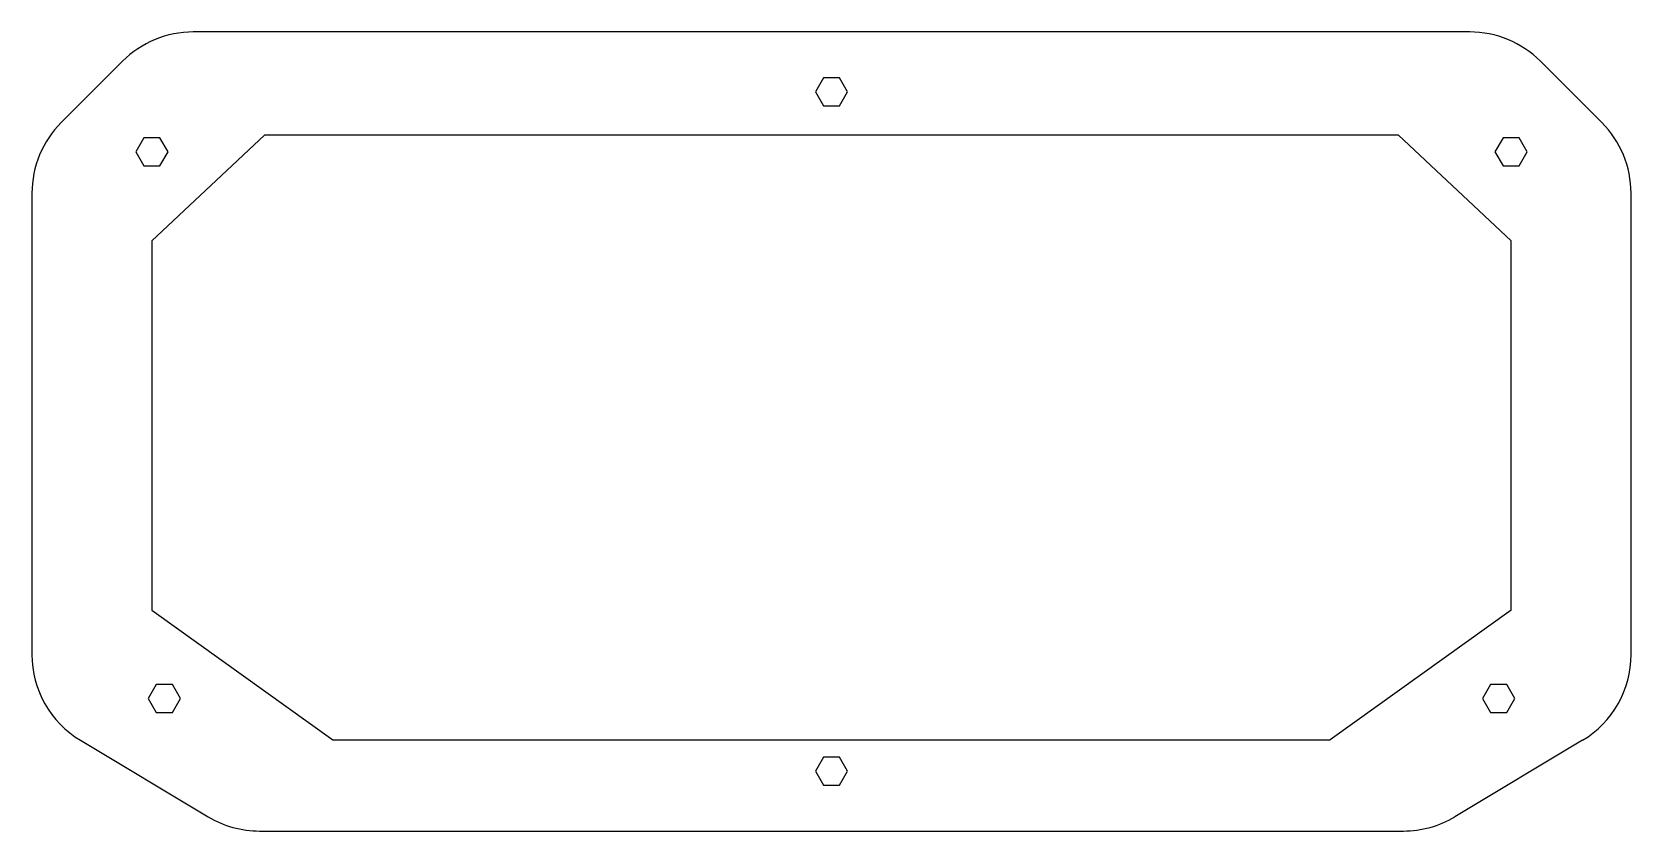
# Model space of a CAD drawing. Header units: millimetres. Extents: x 0 to 400, y 0 to 200.
import ezdxf

# ---------------------------------------------------------------- set-up
doc = ezdxf.new("R2010")
doc.units = ezdxf.units.MM
doc.layers.get('0').update_dxf_attribs({"lineweight": 25, "true_color": 0xffffff})
doc.layers.add('panel_top_base', color=7, linetype='Continuous', lineweight=25, true_color=0x000000)

msp = doc.modelspace()

# ---------------------------------------------------------------- linework, layer by layer
for p, q in [((197.98, 188.5), (195.96, 185)), ((202.02, 188.5), (197.98, 188.5)), ((204.04, 185), (202.02, 188.5)), ((195.96, 185), (197.98, 181.5)), ((202.02, 181.5), (204.04, 185)), ((197.98, 181.5), (202.02, 181.5)), ((27.98, 173.5), (25.96, 170)), ((32.02, 173.5), (27.98, 173.5)), ((34.04, 170), (32.02, 173.5)), ((367.98, 173.5), (365.96, 170)), ((372.02, 173.5), (367.98, 173.5)), ((374.04, 170), (372.02, 173.5)), ((25.96, 170), (27.98, 166.5)), ((32.02, 166.5), (34.04, 170)), ((365.96, 170), (367.98, 166.5)), ((372.02, 166.5), (374.04, 170)), ((27.98, 166.5), (32.02, 166.5)), ((367.98, 166.5), (372.02, 166.5)), ((31.08, 36.64), (29.06, 33.14)), ((35.12, 36.64), (31.08, 36.64)), ((37.14, 33.14), (35.12, 36.64)), ((364.88, 36.64), (362.86, 33.14)), ((368.92, 36.64), (364.88, 36.64)), ((370.94, 33.14), (368.92, 36.64)), ((29.06, 33.14), (31.08, 29.64)), ((35.12, 29.64), (37.14, 33.14)), ((362.86, 33.14), (364.88, 29.64)), ((368.92, 29.64), (370.94, 33.14)), ((31.08, 29.64), (35.12, 29.64)), ((364.88, 29.64), (368.92, 29.64)), ((197.98, 18.5), (195.96, 15)), ((202.02, 18.5), (197.98, 18.5)), ((204.04, 15), (202.02, 18.5)), ((195.96, 15), (197.98, 11.5)), ((202.02, 11.5), (204.04, 15)), ((197.98, 11.5), (202.02, 11.5))]:
    msp.add_line(p, q)
at = {"layer": 'panel_top_base'}
for p, q in [((359.64, 200), (40.36, 200)), ((7.32, 177.32), (22.68, 192.68)), ((377.32, 192.68), (392.68, 177.32)), ((30, 147.72), (58.14, 174.14)), ((341.86, 174.14), (58.14, 174.14)), ((341.86, 174.14), (370, 147.72)), ((0, 159.64), (0, 44.15)), ((400, 44.15), (400, 159.64)), ((30, 147.72), (30, 55.32)), ((370, 55.32), (370, 147.72)), ((30, 55.32), (75.25, 22.85)), ((370, 55.32), (324.75, 22.85)), ((12.14, 22.72), (44.06, 3.56)), ((75.25, 22.85), (324.75, 22.85)), ((387.86, 22.72), (355.94, 3.56)), ((56.92, 0), (343.08, 0))]:
    msp.add_line(p, q, dxfattribs=at)
for centre, start, end in [((40.36, 175), 90, 135), ((359.64, 175), 45, 90), ((25, 159.64), 135, 180), ((375, 159.64), 0, 45), ((25, 44.15), 180, 239.0362), ((375, 44.15), 300.9638, 0), ((56.92, 25), 239.0362, 270), ((343.08, 25), 270, 300.9638)]:
    msp.add_arc(centre, 25, start, end, dxfattribs=at)

doc.saveas('drawing.dxf')
